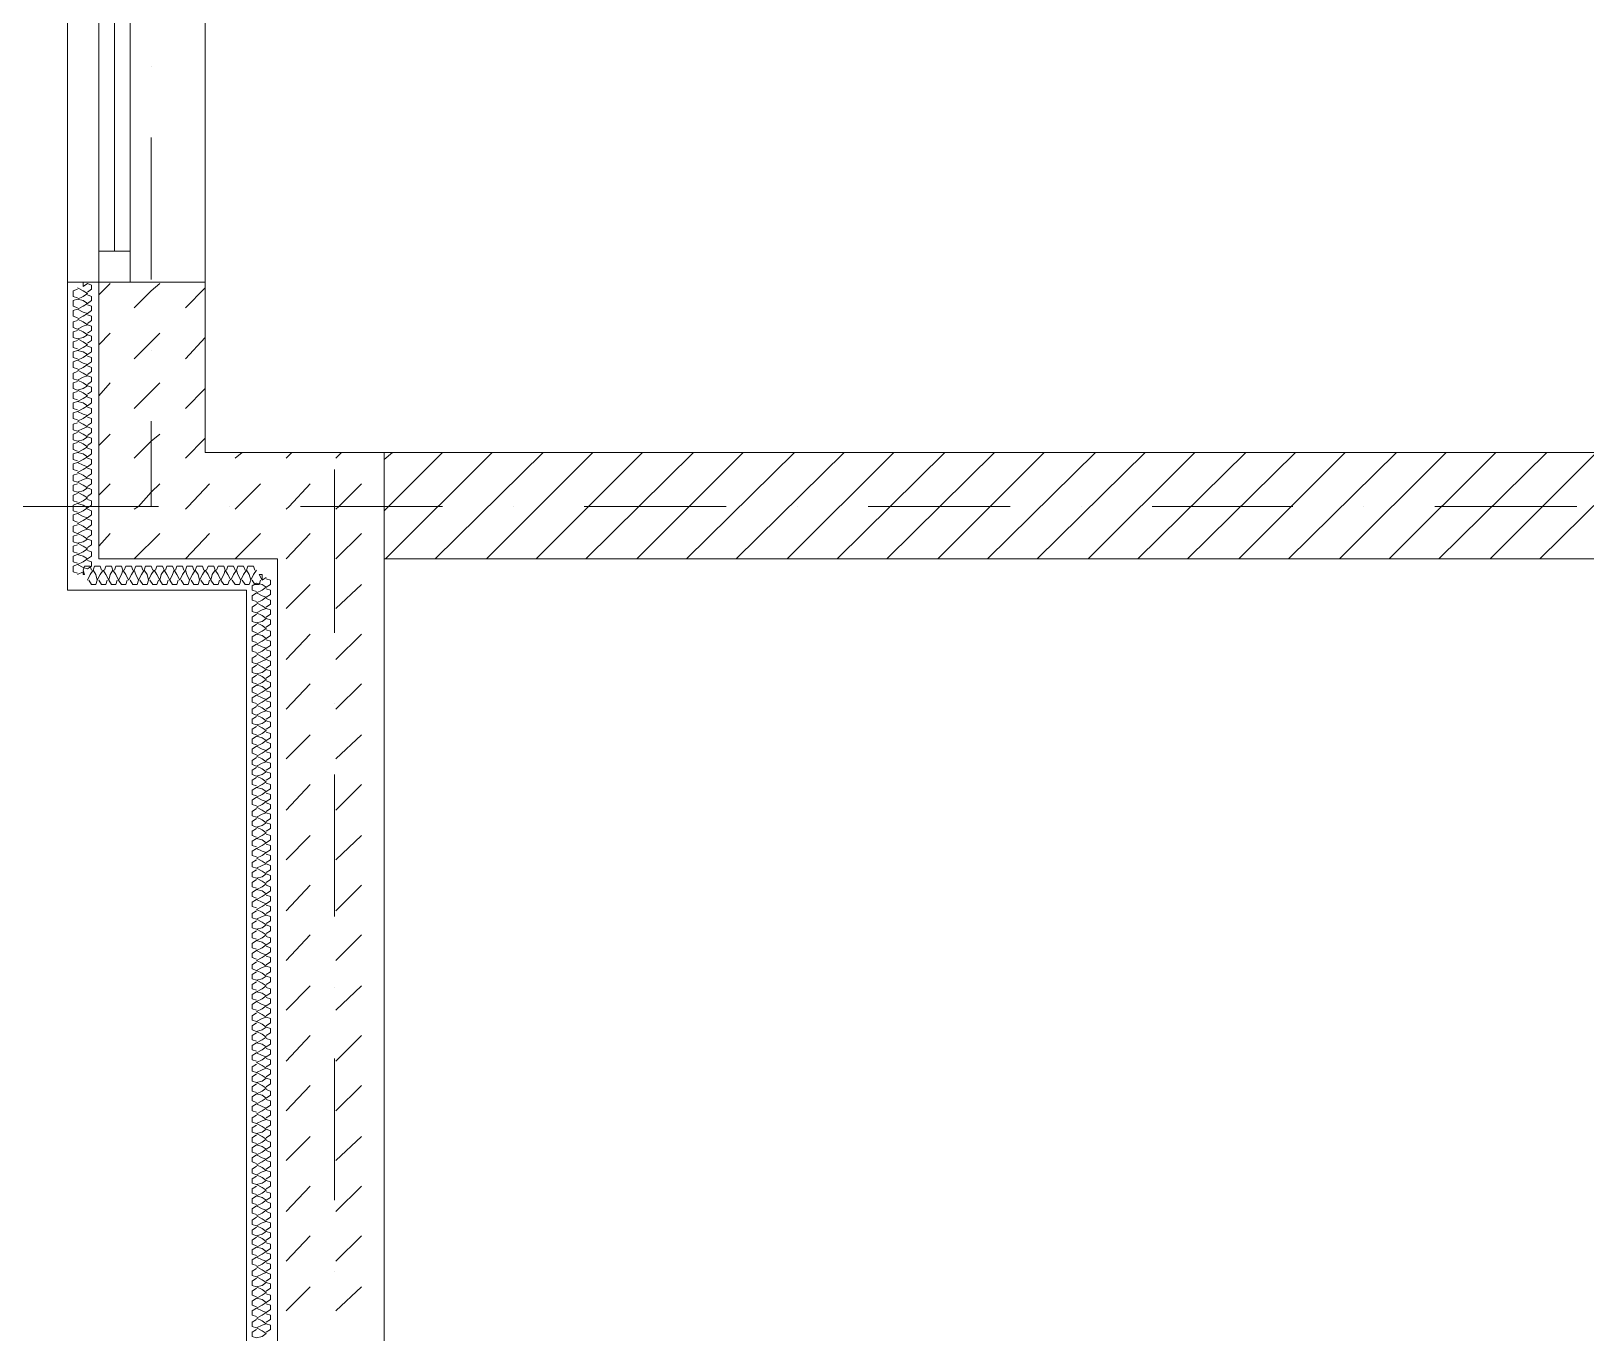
# Model space of a CAD drawing. Header units: millimetres. Extents: x 440 to 72591, y -28954 to 25941.
# Drawn here: x 4422 to 7899, y 11356 to 14269 of the extents above; entities that cross this region are included whole.
import ezdxf

# ---------------------------------------------------------------- set-up
doc = ezdxf.new("R2010")
doc.units = ezdxf.units.MM
doc.layers.add('podkład', color=7, linetype='Continuous')

msp = doc.modelspace()

# ---------------------------------------------------------------- linework, layer by layer
at = {"layer": 'podkład', "color": 7, "lineweight": 5, "transparency": 33554572}
for points in [[(22210.8, 21057.8), (22210.8, 21127.6), (22141, 21127.6), (22141, 21197.5), (4503.3, 21197.5), (4503.3, 13018.4), (4903.3, 13018.4), (4903.3, 7017.5), (10221.6, 7017.5), (10221.6, 7087.4), (11021.8, 7087.4), (11021.8, 7017.5), (11682.2, 7017.5), (11682.2, 7516), (14581, 7516), (14581, 8516.1), (17102.1, 8516.1), (17102.1, 7516), (18410.2, 7516)], [(4643, 13777.3), (4573.1, 13777.3), (4573.1, 13707.4), (4503.3, 13707.4), (4503.3, 14507.6), (4573.1, 14507.6), (4573.1, 13777.3)], [(4643, 13707.4), (4643, 14507.6)], [(4811.3, 13707.4), (4811.3, 14507.6)], [(4608.1, 13777.3), (4608.1, 14437.7)], [(4903.3, 12488.2), (4903.3, 12748.6)]]:
    msp.add_lwpolyline(points, dxfattribs=at)
at = {"layer": 'podkład', "color": 6, "lineweight": 5, "transparency": 33554572}
for points in [[(4690.6, 14190.1), (4690.6, 14190.1)], [(4690.6, 13713.8), (4690.6, 14031.3)], [(4690.6, 13555), (4690.6, 13555)], [(4690.6, 13205.8), (4690.6, 13396.3)], [(5100.2, 13288.3), (5100.2, 12923.2)], [(4389, 13205.8), (4706.5, 13205.8)], [(4865.2, 13205.8), (4865.2, 13205.8)], [(5024, 13205.8), (5341.5, 13205.8)], [(5500.3, 13205.8), (5500.3, 13205.8)], [(5659, 13205.8), (5976.5, 13205.8)], [(6135.3, 13205.8), (6135.3, 13205.8)], [(6294, 13205.8), (6611.5, 13205.8)], [(6770.3, 13205.8), (6770.3, 13205.8)], [(6929, 13205.8), (7243.4, 13205.8)], [(7402.1, 13205.8), (7402.1, 13205.8)], [(7560.9, 13205.8), (7878.4, 13205.8)], [(5100.2, 12764.4), (5100.2, 12764.4)], [(5100.2, 12605.7), (5100.2, 12288.2)], [(5100.2, 12129.4), (5100.2, 12129.4)], [(5100.2, 11970.7), (5100.2, 11653.1)], [(5100.2, 11494.4), (5100.2, 11494.4)]]:
    msp.add_lwpolyline(points, dxfattribs=at)
at = {"layer": 'podkład', "color": 4, "lineweight": 5, "transparency": 33554572}
for points in [[(4538.2, 13707.4), (4538.2, 13697.9), (4547.7, 13704.3), (4557.2, 13701.1), (4557.2, 13691.6), (4547.7, 13685.2)], [(4525.5, 13691.6), (4516, 13688.4), (4516, 13675.7), (4525.5, 13672.5)], [(4547.7, 13659.8), (4538.2, 13666.2), (4525.5, 13669.3), (4516, 13666.2), (4516, 13653.5), (4525.5, 13650.3)], [(4525.5, 13669.3), (4538.2, 13675.7), (4547.7, 13682), (4538.2, 13688.4), (4525.5, 13694.7)], [(4525.5, 13647.1), (4538.2, 13653.5), (4547.7, 13659.8), (4557.2, 13666.2), (4557.2, 13675.7), (4547.7, 13678.9)], [(4547.7, 13637.6), (4538.2, 13640.8), (4525.5, 13647.1), (4516, 13643.9), (4516, 13631.2), (4525.5, 13628.1)], [(4547.7, 13656.6), (4557.2, 13653.5), (4557.2, 13643.9), (4547.7, 13637.6), (4538.2, 13631.2), (4525.5, 13624.9), (4538.2, 13618.5), (4547.7, 13612.2)], [(4547.7, 13615.4), (4557.2, 13621.7), (4557.2, 13631.2), (4547.7, 13634.4)], [(4525.5, 13621.7), (4516, 13618.5), (4516, 13605.8), (4525.5, 13602.7)], [(4525.5, 13599.5), (4516, 13596.3), (4516, 13583.6), (4525.5, 13580.4)], [(4547.7, 13593.1), (4557.2, 13599.5), (4557.2, 13609), (4547.7, 13612.2), (4538.2, 13609), (4525.5, 13602.7), (4538.2, 13596.3), (4547.7, 13590)], [(4525.5, 13577.3), (4516, 13574.1), (4516, 13561.4), (4525.5, 13558.2)], [(4525.5, 13555), (4538.2, 13561.4), (4547.7, 13567.7), (4538.2, 13574.1), (4525.5, 13580.4), (4538.2, 13583.6), (4547.7, 13590), (4557.2, 13586.8), (4557.2, 13577.3), (4547.7, 13570.9)], [(4525.5, 13532.8), (4538.2, 13539.2), (4547.7, 13545.5), (4557.2, 13551.9), (4557.2, 13561.4), (4547.7, 13564.6)], [(4547.7, 13545.5), (4538.2, 13551.9), (4525.5, 13555), (4516, 13551.9), (4516, 13539.2), (4525.5, 13536)], [(4547.7, 13523.3), (4538.2, 13526.5), (4525.5, 13532.8), (4516, 13529.6), (4516, 13516.9), (4525.5, 13513.8)], [(4547.7, 13542.3), (4557.2, 13539.2), (4557.2, 13529.6), (4547.7, 13523.3), (4538.2, 13516.9), (4525.5, 13510.6), (4538.2, 13504.2), (4547.7, 13497.9)], [(4525.5, 13507.4), (4516, 13504.2), (4516, 13491.5), (4525.5, 13488.4)], [(4547.7, 13478.8), (4557.2, 13485.2), (4557.2, 13494.7), (4547.7, 13497.9), (4538.2, 13494.7), (4525.5, 13488.4), (4538.2, 13482), (4547.7, 13475.7)], [(4547.7, 13501.1), (4557.2, 13507.4), (4557.2, 13516.9), (4547.7, 13520.1)], [(4525.5, 13485.2), (4516, 13482), (4516, 13469.3), (4525.5, 13466.1)], [(4525.5, 13463), (4516, 13459.8), (4516, 13447.1), (4525.5, 13443.9)], [(4525.5, 13440.7), (4538.2, 13447.1), (4547.7, 13453.4), (4538.2, 13459.8), (4525.5, 13466.1), (4538.2, 13469.3), (4547.7, 13475.7), (4557.2, 13472.5), (4557.2, 13463), (4547.7, 13456.6)], [(4547.7, 13431.2), (4538.2, 13437.6), (4525.5, 13440.7), (4516, 13437.6), (4516, 13424.9), (4525.5, 13421.7)], [(4525.5, 13418.5), (4538.2, 13424.9), (4547.7, 13431.2), (4557.2, 13437.6), (4557.2, 13447.1), (4547.7, 13450.3)], [(4547.7, 13428), (4557.2, 13424.9), (4557.2, 13415.3), (4547.7, 13409), (4538.2, 13402.6), (4525.5, 13396.3), (4538.2, 13389.9), (4547.7, 13383.6)], [(4547.7, 13409), (4538.2, 13412.2), (4525.5, 13418.5), (4516, 13415.3), (4516, 13402.6), (4525.5, 13399.5)], [(4525.5, 13393.1), (4516, 13389.9), (4516, 13377.2), (4525.5, 13374.1)], [(4547.7, 13386.8), (4557.2, 13393.1), (4557.2, 13402.6), (4547.7, 13405.8)], [(4525.5, 13370.9), (4516, 13367.7), (4516, 13355), (4525.5, 13351.8)], [(4547.7, 13364.5), (4557.2, 13370.9), (4557.2, 13380.4), (4547.7, 13383.6), (4538.2, 13380.4), (4525.5, 13374.1), (4538.2, 13367.7), (4547.7, 13361.4)], [(4525.5, 13326.4), (4538.2, 13332.8), (4547.7, 13339.1), (4538.2, 13345.5), (4525.5, 13351.8), (4538.2, 13355), (4547.7, 13361.4), (4557.2, 13358.2), (4557.2, 13348.7), (4547.7, 13342.3)], [(4525.5, 13348.7), (4516, 13345.5), (4516, 13332.8), (4525.5, 13329.6)], [(4547.7, 13316.9), (4538.2, 13323.3), (4525.5, 13326.4), (4516, 13323.3), (4516, 13310.6), (4525.5, 13307.4)], [(4525.5, 13304.2), (4538.2, 13310.6), (4547.7, 13316.9), (4557.2, 13323.3), (4557.2, 13332.8), (4547.7, 13336)], [(4547.7, 13294.7), (4538.2, 13297.9), (4525.5, 13304.2), (4516, 13301), (4516, 13288.3), (4525.5, 13285.1)], [(4547.7, 13313.7), (4557.2, 13310.6), (4557.2, 13301), (4547.7, 13294.7), (4538.2, 13288.3), (4525.5, 13282), (4538.2, 13275.6), (4547.7, 13269.3)], [(4547.7, 13272.5), (4557.2, 13278.8), (4557.2, 13288.3), (4547.7, 13291.5)], [(4525.5, 13278.8), (4516, 13275.6), (4516, 13262.9), (4525.5, 13259.7)], [(4525.5, 13256.6), (4516, 13253.4), (4516, 13240.7), (4525.5, 13237.5)], [(4547.7, 13250.2), (4557.2, 13256.6), (4557.2, 13266.1), (4547.7, 13269.3), (4538.2, 13266.1), (4525.5, 13259.7), (4538.2, 13253.4), (4547.7, 13247)], [(4525.5, 13234.3), (4516, 13231.2), (4516, 13218.5), (4525.5, 13215.3)], [(4525.5, 13212.1), (4538.2, 13218.5), (4547.7, 13224.8), (4538.2, 13231.2), (4525.5, 13237.5), (4538.2, 13240.7), (4547.7, 13247), (4557.2, 13243.9), (4557.2, 13234.3), (4547.7, 13228)], [(4525.5, 13189.9), (4538.2, 13196.2), (4547.7, 13202.6), (4557.2, 13208.9), (4557.2, 13218.5), (4547.7, 13221.6)], [(4547.7, 13202.6), (4538.2, 13208.9), (4525.5, 13212.1), (4516, 13208.9), (4516, 13196.2), (4525.5, 13193.1)], [(4547.7, 13180.4), (4538.2, 13183.5), (4525.5, 13189.9), (4516, 13186.7), (4516, 13174), (4525.5, 13170.8)], [(4547.7, 13199.4), (4557.2, 13196.2), (4557.2, 13186.7), (4547.7, 13180.4), (4538.2, 13174), (4525.5, 13167.7), (4538.2, 13161.3), (4547.7, 13155)], [(4525.5, 13164.5), (4516, 13161.3), (4516, 13148.6), (4525.5, 13145.4)], [(4547.7, 13135.9), (4557.2, 13142.3), (4557.2, 13151.8), (4547.7, 13155), (4538.2, 13151.8), (4525.5, 13145.4), (4538.2, 13139.1), (4547.7, 13132.7)], [(4547.7, 13158.1), (4557.2, 13164.5), (4557.2, 13174), (4547.7, 13177.2)], [(4525.5, 13142.3), (4516, 13139.1), (4516, 13126.4), (4525.5, 13123.2)], [(4525.5, 13120), (4516, 13116.9), (4516, 13104.2), (4525.5, 13101)], [(4525.5, 13097.8), (4538.2, 13104.2), (4547.7, 13110.5), (4538.2, 13116.9), (4525.5, 13123.2), (4538.2, 13126.4), (4547.7, 13132.7), (4557.2, 13129.6), (4557.2, 13120), (4547.7, 13113.7)], [(4547.7, 13088.3), (4538.2, 13094.6), (4525.5, 13097.8), (4516, 13094.6), (4516, 13081.9), (4525.5, 13078.8)], [(4547.7, 13085.1), (4557.2, 13081.9), (4557.2, 13072.4), (4547.7, 13066.1), (4538.2, 13069.2), (4525.5, 13075.6), (4516, 13072.4), (4516, 13059.7), (4525.5, 13056.5)], [(4525.5, 13075.6), (4538.2, 13081.9), (4547.7, 13088.3), (4557.2, 13094.6), (4557.2, 13104.2), (4547.7, 13107.3)], [(4525.5, 13053.4), (4538.2, 13059.7), (4538.2, 13053.4), (4541.4, 13053.4), (4538.2, 13062.9), (4541.4, 13072.4), (4554.1, 13072.4), (4557.2, 13062.9)], [(4550.9, 13040.7), (4557.2, 13031.1), (4566.8, 13031.1), (4569.9, 13040.7), (4566.8, 13053.4), (4560.4, 13062.9), (4554.1, 13053.4), (4547.7, 13040.7)], [(4579.5, 13062.9), (4576.3, 13072.4), (4563.6, 13072.4), (4560.4, 13062.9)], [(4614.4, 13040.7), (4611.2, 13031.1), (4601.7, 13031.1), (4595.4, 13040.7), (4589, 13053.4), (4582.7, 13062.9), (4576.3, 13053.4), (4569.9, 13040.7)], [(4573.1, 13040.7), (4579.5, 13031.1), (4589, 13031.1), (4592.2, 13040.7)], [(4595.4, 13040.7), (4598.5, 13053.4), (4604.9, 13062.9), (4601.7, 13072.4), (4589, 13072.4), (4585.8, 13062.9)], [(4604.9, 13062.9), (4611.2, 13053.4), (4617.6, 13040.7), (4623.9, 13031.1), (4633.5, 13031.1), (4636.6, 13040.7)], [(4617.6, 13040.7), (4623.9, 13053.4), (4627.1, 13062.9), (4623.9, 13072.4), (4611.2, 13072.4), (4608.1, 13062.9)], [(4627.1, 13062.9), (4633.5, 13053.4), (4639.8, 13040.7), (4646.1, 13053.4), (4652.5, 13062.9), (4655.7, 13053.4), (4662, 13040.7), (4658.8, 13031.1), (4649.3, 13031.1), (4643, 13040.7)], [(4649.3, 13062.9), (4646.1, 13072.4), (4633.5, 13072.4), (4630.3, 13062.9)], [(4671.5, 13062.9), (4668.4, 13072.4), (4655.7, 13072.4), (4652.5, 13062.9)], [(4665.2, 13040.7), (4671.5, 13031.1), (4681.1, 13031.1), (4684.3, 13040.7), (4681.1, 13053.4), (4674.7, 13062.9), (4668.4, 13053.4), (4662, 13040.7)], [(4693.8, 13062.9), (4690.6, 13072.4), (4677.9, 13072.4), (4674.7, 13062.9)], [(4728.7, 13040.7), (4725.5, 13031.1), (4716, 13031.1), (4709.7, 13040.7), (4703.3, 13053.4), (4697, 13062.9), (4690.6, 13053.4), (4684.3, 13040.7)], [(4687.4, 13040.7), (4693.8, 13031.1), (4703.3, 13031.1), (4706.5, 13040.7)], [(4709.7, 13040.7), (4712.8, 13053.4), (4719.2, 13062.9), (4716, 13072.4), (4703.3, 13072.4), (4700.1, 13062.9)], [(4719.2, 13062.9), (4725.5, 13053.4), (4731.9, 13040.7), (4738.2, 13031.1), (4747.8, 13031.1), (4750.9, 13040.7)], [(4731.9, 13040.7), (4738.2, 13053.4), (4741.4, 13062.9), (4738.2, 13072.4), (4725.5, 13072.4), (4722.4, 13062.9)], [(4741.4, 13062.9), (4747.8, 13053.4), (4754.1, 13040.7), (4760.5, 13053.4), (4766.8, 13062.9), (4770, 13053.4), (4776.3, 13040.7), (4773.2, 13031.1), (4763.6, 13031.1), (4757.3, 13040.7)], [(4763.6, 13062.9), (4760.5, 13072.4), (4747.8, 13072.4), (4744.6, 13062.9)], [(4785.9, 13062.9), (4782.7, 13072.4), (4770, 13072.4), (4766.8, 13062.9)], [(4779.5, 13040.7), (4785.9, 13031.1), (4795.4, 13031.1), (4798.6, 13040.7), (4795.4, 13053.4), (4789, 13062.9), (4782.7, 13053.4), (4776.3, 13040.7)], [(4808.1, 13062.9), (4804.9, 13072.4), (4792.2, 13072.4), (4789, 13062.9)], [(4843, 13040.7), (4839.8, 13031.1), (4830.3, 13031.1), (4824, 13040.7), (4817.6, 13053.4), (4811.3, 13062.9), (4804.9, 13053.4), (4798.6, 13040.7)], [(4801.7, 13040.7), (4808.1, 13031.1), (4817.6, 13031.1), (4820.8, 13040.7)], [(4824, 13040.7), (4827.1, 13053.4), (4833.5, 13062.9), (4830.3, 13072.4), (4817.6, 13072.4), (4814.4, 13062.9)], [(4833.5, 13062.9), (4839.8, 13053.4), (4846.2, 13040.7), (4852.5, 13031.1), (4862.1, 13031.1), (4865.2, 13040.7)], [(4846.2, 13040.7), (4852.5, 13053.4), (4855.7, 13062.9), (4852.5, 13072.4), (4839.8, 13072.4), (4836.7, 13062.9)], [(4855.7, 13062.9), (4862.1, 13053.4), (4868.4, 13040.7), (4874.8, 13053.4), (4881.1, 13062.9), (4884.3, 13053.4), (4890.6, 13040.7), (4887.5, 13031.1), (4877.9, 13031.1), (4871.6, 13040.7)], [(4877.9, 13062.9), (4874.8, 13072.4), (4862.1, 13072.4), (4858.9, 13062.9)], [(4900.2, 13062.9), (4897, 13072.4), (4884.3, 13072.4), (4881.1, 13062.9)], [(4893.8, 13040.7), (4900.2, 13031.1), (4909.7, 13031.1), (4912.9, 13040.7), (4909.7, 13053.4), (4903.3, 13062.9), (4897, 13053.4), (4890.6, 13040.7)], [(4922.4, 13062.9), (4919.2, 13072.4), (4906.5, 13072.4), (4903.3, 13062.9)], [(4925.6, 13062.9), (4919.2, 13053.4), (4912.9, 13040.7)], [(4925.6, 13015.3), (4916, 13018.4), (4916, 13028), (4925.6, 13034.3), (4938.3, 13031.1), (4947.8, 13024.8), (4957.3, 13031.1), (4957.3, 13040.7), (4947.8, 13043.8)], [(4916, 13040.7), (4922.4, 13031.1), (4931.9, 13031.1), (4935.1, 13040.7)], [(4947.8, 13047), (4938.3, 13040.7), (4938.3, 13053.4), (4931.9, 13053.4), (4938.3, 13040.7)], [(4947.8, 13024.8), (4938.3, 13018.4), (4925.6, 13012.1), (4916, 13005.7), (4916, 12996.2), (4925.6, 12993)], [(4925.6, 13012.1), (4938.3, 13005.7), (4947.8, 13002.6), (4957.3, 13008.9), (4957.3, 13018.4), (4947.8, 13021.6)], [(4947.8, 13002.6), (4938.3, 12996.2), (4925.6, 12989.9), (4938.3, 12983.5), (4947.8, 12977.2), (4938.3, 12974), (4925.6, 12967.6), (4916, 12970.8), (4916, 12980.3), (4925.6, 12986.7)], [(4947.8, 12980.3), (4957.3, 12986.7), (4957.3, 12996.2), (4947.8, 12999.4)], [(4947.8, 12958.1), (4957.3, 12964.5), (4957.3, 12974), (4947.8, 12977.2)], [(4925.6, 12964.5), (4916, 12958.1), (4916, 12948.6), (4925.6, 12945.4), (4938.3, 12948.6), (4947.8, 12954.9), (4938.3, 12961.3), (4925.6, 12967.6)], [(4925.6, 12901), (4916, 12904.1), (4916, 12913.7), (4925.6, 12920), (4938.3, 12926.4), (4947.8, 12932.7), (4938.3, 12939.1), (4925.6, 12945.4)], [(4925.6, 12942.2), (4916, 12935.9), (4916, 12926.4), (4925.6, 12923.2)], [(4947.8, 12935.9), (4957.3, 12942.2), (4957.3, 12951.8), (4947.8, 12954.9)], [(4947.8, 12910.5), (4938.3, 12904.1), (4925.6, 12897.8), (4916, 12891.4), (4916, 12881.9), (4925.6, 12878.7)], [(4925.6, 12920), (4938.3, 12916.8), (4947.8, 12910.5), (4957.3, 12916.8), (4957.3, 12926.4), (4947.8, 12929.5)], [(4925.6, 12897.8), (4938.3, 12891.4), (4947.8, 12888.3), (4957.3, 12894.6), (4957.3, 12904.1), (4947.8, 12907.3)], [(4947.8, 12888.3), (4938.3, 12881.9), (4925.6, 12875.6), (4938.3, 12869.2), (4947.8, 12862.9), (4938.3, 12859.7), (4925.6, 12853.3), (4916, 12856.5), (4916, 12866), (4925.6, 12872.4)], [(4947.8, 12866), (4957.3, 12872.4), (4957.3, 12881.9), (4947.8, 12885.1)], [(4925.6, 12850.2), (4916, 12843.8), (4916, 12834.3), (4925.6, 12831.1), (4938.3, 12834.3), (4947.8, 12840.6), (4938.3, 12847), (4925.6, 12853.3)], [(4925.6, 12786.7), (4916, 12789.8), (4916, 12799.4), (4925.6, 12805.7), (4938.3, 12812.1), (4947.8, 12818.4), (4938.3, 12824.8), (4925.6, 12831.1)], [(4947.8, 12843.8), (4957.3, 12850.2), (4957.3, 12859.7), (4947.8, 12862.9)], [(4947.8, 12821.6), (4957.3, 12827.9), (4957.3, 12837.5), (4947.8, 12840.6)], [(4925.6, 12827.9), (4916, 12821.6), (4916, 12812.1), (4925.6, 12808.9)], [(4925.6, 12805.7), (4938.3, 12802.5), (4947.8, 12796.2), (4957.3, 12802.5), (4957.3, 12812.1), (4947.8, 12815.2)], [(4947.8, 12796.2), (4938.3, 12789.8), (4925.6, 12783.5), (4916, 12777.1), (4916, 12767.6), (4925.6, 12764.4)], [(4947.8, 12774), (4938.3, 12767.6), (4925.6, 12761.3), (4938.3, 12754.9), (4947.8, 12748.6), (4938.3, 12745.4), (4925.6, 12739), (4916, 12742.2), (4916, 12751.7), (4925.6, 12758.1)], [(4925.6, 12783.5), (4938.3, 12777.1), (4947.8, 12774), (4957.3, 12780.3), (4957.3, 12789.8), (4947.8, 12793)], [(4947.8, 12751.7), (4957.3, 12758.1), (4957.3, 12767.6), (4947.8, 12770.8)], [(4925.6, 12735.9), (4916, 12729.5), (4916, 12720), (4925.6, 12716.8), (4938.3, 12720), (4947.8, 12726.3), (4938.3, 12732.7), (4925.6, 12739)], [(4947.8, 12729.5), (4957.3, 12735.9), (4957.3, 12745.4), (4947.8, 12748.6)], [(4925.6, 12672.4), (4916, 12675.5), (4916, 12685.1), (4925.6, 12691.4), (4938.3, 12697.8), (4947.8, 12704.1), (4938.3, 12710.5), (4925.6, 12716.8)], [(4925.6, 12713.6), (4916, 12707.3), (4916, 12697.8), (4925.6, 12694.6)], [(4925.6, 12691.4), (4938.3, 12688.2), (4947.8, 12681.9), (4957.3, 12688.2), (4957.3, 12697.8), (4947.8, 12700.9)], [(4947.8, 12707.3), (4957.3, 12713.6), (4957.3, 12723.2), (4947.8, 12726.3)], [(4947.8, 12681.9), (4938.3, 12675.5), (4925.6, 12669.2), (4916, 12662.8), (4916, 12653.3), (4925.6, 12650.1)], [(4947.8, 12659.7), (4938.3, 12653.3), (4925.6, 12647), (4938.3, 12640.6), (4947.8, 12634.3), (4938.3, 12631.1), (4925.6, 12624.7), (4916, 12627.9), (4916, 12637.4), (4925.6, 12643.8)], [(4925.6, 12669.2), (4938.3, 12662.8), (4947.8, 12659.7), (4957.3, 12666), (4957.3, 12675.5), (4947.8, 12678.7)], [(4925.6, 12621.6), (4916, 12615.2), (4916, 12605.7), (4925.6, 12602.5), (4938.3, 12605.7), (4947.8, 12612), (4938.3, 12618.4), (4925.6, 12624.7)], [(4947.8, 12637.4), (4957.3, 12643.8), (4957.3, 12653.3), (4947.8, 12656.5)], [(4947.8, 12615.2), (4957.3, 12621.6), (4957.3, 12631.1), (4947.8, 12634.3)], [(4925.6, 12558.1), (4916, 12561.2), (4916, 12570.8), (4925.6, 12577.1), (4938.3, 12583.5), (4947.8, 12589.8), (4938.3, 12596.2), (4925.6, 12602.5)], [(4925.6, 12599.3), (4916, 12593), (4916, 12583.5), (4925.6, 12580.3)], [(4947.8, 12593), (4957.3, 12599.3), (4957.3, 12608.9), (4947.8, 12612)], [(4947.8, 12567.6), (4938.3, 12561.2), (4925.6, 12554.9), (4916, 12548.5), (4916, 12539), (4925.6, 12535.8)], [(4925.6, 12577.1), (4938.3, 12573.9), (4947.8, 12567.6), (4957.3, 12573.9), (4957.3, 12583.5), (4947.8, 12586.6)], [(4925.6, 12554.9), (4938.3, 12548.5), (4947.8, 12545.4), (4957.3, 12551.7), (4957.3, 12561.2), (4947.8, 12564.4)], [(4947.8, 12545.4), (4938.3, 12539), (4925.6, 12532.7), (4938.3, 12526.3), (4947.8, 12520), (4938.3, 12516.8), (4925.6, 12510.4), (4916, 12513.6), (4916, 12523.1), (4925.6, 12529.5)], [(4947.8, 12523.1), (4957.3, 12529.5), (4957.3, 12539), (4947.8, 12542.2)], [(4947.8, 12500.9), (4957.3, 12507.3), (4957.3, 12516.8), (4947.8, 12520)], [(4925.6, 12507.3), (4916, 12500.9), (4916, 12491.4), (4925.6, 12488.2), (4938.3, 12491.4), (4947.8, 12497.7), (4938.3, 12504.1), (4925.6, 12510.4)], [(4925.6, 12443.7), (4916, 12446.9), (4916, 12456.4), (4925.6, 12462.8), (4938.3, 12469.1), (4947.8, 12475.5), (4938.3, 12481.8), (4925.6, 12488.2)], [(4925.6, 12485), (4916, 12478.7), (4916, 12469.1), (4925.6, 12466)], [(4947.8, 12478.7), (4957.3, 12485), (4957.3, 12494.5), (4947.8, 12497.7)], [(4947.8, 12453.3), (4938.3, 12446.9), (4925.6, 12440.6), (4916, 12434.2), (4916, 12424.7), (4925.6, 12421.5)], [(4925.6, 12462.8), (4938.3, 12459.6), (4947.8, 12453.3), (4957.3, 12459.6), (4957.3, 12469.1), (4947.8, 12472.3)], [(4925.6, 12440.6), (4938.3, 12434.2), (4947.8, 12431), (4957.3, 12437.4), (4957.3, 12446.9), (4947.8, 12450.1)], [(4947.8, 12431), (4938.3, 12424.7), (4925.6, 12418.3), (4938.3, 12412), (4947.8, 12405.6), (4938.3, 12402.5), (4925.6, 12396.1), (4916, 12399.3), (4916, 12408.8), (4925.6, 12415.2)], [(4947.8, 12408.8), (4957.3, 12415.2), (4957.3, 12424.7), (4947.8, 12427.9)], [(4925.6, 12392.9), (4916, 12386.6), (4916, 12377.1), (4925.6, 12373.9), (4938.3, 12377.1), (4947.8, 12383.4), (4938.3, 12389.8), (4925.6, 12396.1)], [(4947.8, 12386.6), (4957.3, 12392.9), (4957.3, 12402.5), (4947.8, 12405.6)], [(4947.8, 12364.4), (4957.3, 12370.7), (4957.3, 12380.2), (4947.8, 12383.4)], [(4925.6, 12329.4), (4916, 12332.6), (4916, 12342.1), (4925.6, 12348.5), (4938.3, 12354.8), (4947.8, 12361.2), (4938.3, 12367.5), (4925.6, 12373.9)], [(4925.6, 12370.7), (4916, 12364.4), (4916, 12354.8), (4925.6, 12351.7)], [(4925.6, 12348.5), (4938.3, 12345.3), (4947.8, 12339), (4957.3, 12345.3), (4957.3, 12354.8), (4947.8, 12358)], [(4947.8, 12339), (4938.3, 12332.6), (4925.6, 12326.3), (4916, 12319.9), (4916, 12310.4), (4925.6, 12307.2)], [(4947.8, 12316.7), (4938.3, 12310.4), (4925.6, 12304), (4938.3, 12297.7), (4947.8, 12291.3), (4938.3, 12288.2), (4925.6, 12281.8), (4916, 12285), (4916, 12294.5), (4925.6, 12300.9)], [(4925.6, 12326.3), (4938.3, 12319.9), (4947.8, 12316.7), (4957.3, 12323.1), (4957.3, 12332.6), (4947.8, 12335.8)], [(4947.8, 12294.5), (4957.3, 12300.9), (4957.3, 12310.4), (4947.8, 12313.6)], [(4925.6, 12278.6), (4916, 12272.3), (4916, 12262.8), (4925.6, 12259.6), (4938.3, 12262.8), (4947.8, 12269.1), (4938.3, 12275.5), (4925.6, 12281.8)], [(4947.8, 12272.3), (4957.3, 12278.6), (4957.3, 12288.2), (4947.8, 12291.3)], [(4925.6, 12215.1), (4916, 12218.3), (4916, 12227.8), (4925.6, 12234.2), (4938.3, 12240.5), (4947.8, 12246.9), (4938.3, 12253.2), (4925.6, 12259.6)], [(4925.6, 12256.4), (4916, 12250.1), (4916, 12240.5), (4925.6, 12237.4)], [(4925.6, 12234.2), (4938.3, 12231), (4947.8, 12224.7), (4957.3, 12231), (4957.3, 12240.5), (4947.8, 12243.7)], [(4947.8, 12250.1), (4957.3, 12256.4), (4957.3, 12265.9), (4947.8, 12269.1)], [(4947.8, 12224.7), (4938.3, 12218.3), (4925.6, 12212), (4916, 12205.6), (4916, 12196.1), (4925.6, 12192.9)], [(4925.6, 12212), (4938.3, 12205.6), (4947.8, 12202.4), (4957.3, 12208.8), (4957.3, 12218.3), (4947.8, 12221.5)], [(4947.8, 12202.4), (4938.3, 12196.1), (4925.6, 12189.7), (4938.3, 12183.4), (4947.8, 12177), (4938.3, 12173.9), (4925.6, 12167.5), (4916, 12170.7), (4916, 12180.2), (4925.6, 12186.6)], [(4947.8, 12180.2), (4957.3, 12186.6), (4957.3, 12196.1), (4947.8, 12199.3)], [(4947.8, 12158), (4957.3, 12164.3), (4957.3, 12173.9), (4947.8, 12177)], [(4925.6, 12164.3), (4916, 12158), (4916, 12148.5), (4925.6, 12145.3), (4938.3, 12148.5), (4947.8, 12154.8), (4938.3, 12161.2), (4925.6, 12167.5)], [(4925.6, 12100.8), (4916, 12104), (4916, 12113.5), (4925.6, 12119.9), (4938.3, 12126.2), (4947.8, 12132.6), (4938.3, 12138.9), (4925.6, 12145.3)], [(4925.6, 12142.1), (4916, 12135.8), (4916, 12126.2), (4925.6, 12123.1)], [(4947.8, 12135.8), (4957.3, 12142.1), (4957.3, 12151.6), (4947.8, 12154.8)], [(4947.8, 12110.4), (4938.3, 12104), (4925.6, 12097.7), (4916, 12091.3), (4916, 12081.8), (4925.6, 12078.6)], [(4925.6, 12119.9), (4938.3, 12116.7), (4947.8, 12110.4), (4957.3, 12116.7), (4957.3, 12126.2), (4947.8, 12129.4)], [(4925.6, 12097.7), (4938.3, 12091.3), (4947.8, 12088.1), (4957.3, 12094.5), (4957.3, 12104), (4947.8, 12107.2)], [(4947.8, 12088.1), (4938.3, 12081.8), (4925.6, 12075.4), (4938.3, 12069.1), (4947.8, 12062.7), (4938.3, 12059.6), (4925.6, 12053.2), (4916, 12056.4), (4916, 12065.9), (4925.6, 12072.3)], [(4947.8, 12065.9), (4957.3, 12072.3), (4957.3, 12081.8), (4947.8, 12085)], [(4925.6, 12050), (4916, 12043.7), (4916, 12034.2), (4925.6, 12031), (4938.3, 12034.2), (4947.8, 12040.5), (4938.3, 12046.9), (4925.6, 12053.2)], [(4947.8, 12043.7), (4957.3, 12050), (4957.3, 12059.6), (4947.8, 12062.7)], [(4947.8, 12021.5), (4957.3, 12027.8), (4957.3, 12037.3), (4947.8, 12040.5)], [(4925.6, 11986.5), (4916, 11989.7), (4916, 11999.2), (4925.6, 12005.6), (4938.3, 12011.9), (4947.8, 12018.3), (4938.3, 12024.6), (4925.6, 12031)], [(4925.6, 12027.8), (4916, 12021.5), (4916, 12011.9), (4925.6, 12008.8)], [(4925.6, 12005.6), (4938.3, 12002.4), (4947.8, 11996.1), (4957.3, 12002.4), (4957.3, 12011.9), (4947.8, 12015.1)], [(4947.8, 11996.1), (4938.3, 11989.7), (4925.6, 11983.4), (4916, 11977), (4916, 11967.5), (4925.6, 11964.3)], [(4947.8, 11973.8), (4938.3, 11967.5), (4925.6, 11961.1), (4938.3, 11954.8), (4947.8, 11948.4), (4938.3, 11945.3), (4925.6, 11938.9), (4916, 11942.1), (4916, 11951.6), (4925.6, 11958)], [(4925.6, 11983.4), (4938.3, 11977), (4947.8, 11973.8), (4957.3, 11980.2), (4957.3, 11989.7), (4947.8, 11992.9)], [(4947.8, 11951.6), (4957.3, 11958), (4957.3, 11967.5), (4947.8, 11970.7)], [(4925.6, 11935.7), (4916, 11929.4), (4916, 11919.9), (4925.6, 11916.7), (4938.3, 11919.9), (4947.8, 11926.2), (4938.3, 11932.6), (4925.6, 11938.9)], [(4947.8, 11929.4), (4957.3, 11935.7), (4957.3, 11945.3), (4947.8, 11948.4)], [(4925.6, 11872.2), (4916, 11875.4), (4916, 11884.9), (4925.6, 11891.3), (4938.3, 11897.6), (4947.8, 11904), (4938.3, 11910.3), (4925.6, 11916.7)], [(4925.6, 11913.5), (4916, 11907.2), (4916, 11897.6), (4925.6, 11894.5)], [(4925.6, 11891.3), (4938.3, 11888.1), (4947.8, 11881.8), (4957.3, 11888.1), (4957.3, 11897.6), (4947.8, 11900.8)], [(4947.8, 11907.2), (4957.3, 11913.5), (4957.3, 11923), (4947.8, 11926.2)], [(4947.8, 11881.8), (4938.3, 11875.4), (4925.6, 11869.1), (4916, 11862.7), (4916, 11853.2), (4925.6, 11850)], [(4947.8, 11859.5), (4938.3, 11853.2), (4925.6, 11846.8), (4938.3, 11840.5), (4947.8, 11834.1), (4938.3, 11831), (4925.6, 11824.6), (4916, 11827.8), (4916, 11837.3), (4925.6, 11843.7)], [(4925.6, 11869.1), (4938.3, 11862.7), (4947.8, 11859.5), (4957.3, 11865.9), (4957.3, 11875.4), (4947.8, 11878.6)], [(4925.6, 11821.4), (4916, 11815.1), (4916, 11805.6), (4925.6, 11802.4), (4938.3, 11805.6), (4947.8, 11811.9), (4938.3, 11818.3), (4925.6, 11824.6)], [(4947.8, 11837.3), (4957.3, 11843.7), (4957.3, 11853.2), (4947.8, 11856.4)], [(4947.8, 11815.1), (4957.3, 11821.4), (4957.3, 11831), (4947.8, 11834.1)], [(4925.6, 11757.9), (4916, 11761.1), (4916, 11770.6), (4925.6, 11777), (4938.3, 11783.3), (4947.8, 11789.7), (4938.3, 11796), (4925.6, 11802.4)], [(4925.6, 11799.2), (4916, 11792.9), (4916, 11783.3), (4925.6, 11780.2)], [(4947.8, 11792.9), (4957.3, 11799.2), (4957.3, 11808.7), (4947.8, 11811.9)], [(4947.8, 11767.5), (4938.3, 11761.1), (4925.6, 11754.8), (4916, 11748.4), (4916, 11738.9), (4925.6, 11735.7)], [(4925.6, 11777), (4938.3, 11773.8), (4947.8, 11767.5), (4957.3, 11773.8), (4957.3, 11783.3), (4947.8, 11786.5)], [(4925.6, 11754.8), (4938.3, 11748.4), (4947.8, 11745.2), (4957.3, 11751.6), (4957.3, 11761.1), (4947.8, 11764.3)], [(4947.8, 11745.2), (4938.3, 11738.9), (4925.6, 11732.5), (4938.3, 11726.2), (4947.8, 11719.8), (4938.3, 11716.7), (4925.6, 11710.3), (4916, 11713.5), (4916, 11723), (4925.6, 11729.4)], [(4947.8, 11723), (4957.3, 11729.4), (4957.3, 11738.9), (4947.8, 11742.1)], [(4947.8, 11700.8), (4957.3, 11707.1), (4957.3, 11716.7), (4947.8, 11719.8)], [(4925.6, 11707.1), (4916, 11700.8), (4916, 11691.2), (4925.6, 11688.1), (4938.3, 11691.2), (4947.8, 11697.6), (4938.3, 11703.9), (4925.6, 11710.3)], [(4925.6, 11643.6), (4916, 11646.8), (4916, 11656.3), (4925.6, 11662.7), (4938.3, 11669), (4947.8, 11675.4), (4938.3, 11681.7), (4925.6, 11688.1)], [(4925.6, 11684.9), (4916, 11678.5), (4916, 11669), (4925.6, 11665.8)], [(4947.8, 11678.5), (4957.3, 11684.9), (4957.3, 11694.4), (4947.8, 11697.6)], [(4947.8, 11653.1), (4938.3, 11646.8), (4925.6, 11640.4), (4916, 11634.1), (4916, 11624.6), (4925.6, 11621.4)], [(4925.6, 11662.7), (4938.3, 11659.5), (4947.8, 11653.1), (4957.3, 11659.5), (4957.3, 11669), (4947.8, 11672.2)], [(4925.6, 11640.4), (4938.3, 11634.1), (4947.8, 11630.9), (4957.3, 11637.3), (4957.3, 11646.8), (4947.8, 11650)], [(4947.8, 11630.9), (4938.3, 11624.6), (4925.6, 11618.2), (4938.3, 11611.9), (4947.8, 11605.5), (4938.3, 11602.3), (4925.6, 11596), (4916, 11599.2), (4916, 11608.7), (4925.6, 11615)], [(4947.8, 11608.7), (4957.3, 11615), (4957.3, 11624.6), (4947.8, 11627.7)], [(4925.6, 11592.8), (4916, 11586.5), (4916, 11576.9), (4925.6, 11573.8), (4938.3, 11576.9), (4947.8, 11583.3), (4938.3, 11589.6), (4925.6, 11596)], [(4947.8, 11586.5), (4957.3, 11592.8), (4957.3, 11602.3), (4947.8, 11605.5)], [(4947.8, 11564.2), (4957.3, 11570.6), (4957.3, 11580.1), (4947.8, 11583.3)], [(4925.6, 11529.3), (4916, 11532.5), (4916, 11542), (4925.6, 11548.4), (4938.3, 11554.7), (4947.8, 11561.1), (4938.3, 11567.4), (4925.6, 11573.8)], [(4925.6, 11570.6), (4916, 11564.2), (4916, 11554.7), (4925.6, 11551.5)], [(4925.6, 11548.4), (4938.3, 11545.2), (4947.8, 11538.8), (4957.3, 11545.2), (4957.3, 11554.7), (4947.8, 11557.9)], [(4947.8, 11538.8), (4938.3, 11532.5), (4925.6, 11526.1), (4916, 11519.8), (4916, 11510.3), (4925.6, 11507.1)], [(4947.8, 11516.6), (4938.3, 11510.3), (4925.6, 11503.9), (4938.3, 11497.6), (4947.8, 11491.2), (4938.3, 11488), (4925.6, 11481.7), (4916, 11484.9), (4916, 11494.4), (4925.6, 11500.7)], [(4925.6, 11526.1), (4938.3, 11519.8), (4947.8, 11516.6), (4957.3, 11523), (4957.3, 11532.5), (4947.8, 11535.7)], [(4947.8, 11494.4), (4957.3, 11500.7), (4957.3, 11510.3), (4947.8, 11513.4)], [(4925.6, 11478.5), (4916, 11472.2), (4916, 11462.6), (4925.6, 11459.5), (4938.3, 11462.6), (4947.8, 11469), (4938.3, 11475.3), (4925.6, 11481.7)], [(4947.8, 11472.2), (4957.3, 11478.5), (4957.3, 11488), (4947.8, 11491.2)], [(4925.6, 11415), (4916, 11418.2), (4916, 11427.7), (4925.6, 11434.1), (4938.3, 11440.4), (4947.8, 11446.8), (4938.3, 11453.1), (4925.6, 11459.5)], [(4925.6, 11456.3), (4916, 11449.9), (4916, 11440.4), (4925.6, 11437.2)], [(4925.6, 11434.1), (4938.3, 11430.9), (4947.8, 11424.5), (4957.3, 11430.9), (4957.3, 11440.4), (4947.8, 11443.6)], [(4947.8, 11449.9), (4957.3, 11456.3), (4957.3, 11465.8), (4947.8, 11469)], [(4947.8, 11424.5), (4938.3, 11418.2), (4925.6, 11411.8), (4916, 11405.5), (4916, 11396), (4925.6, 11392.8)], [(4925.6, 11411.8), (4938.3, 11405.5), (4947.8, 11402.3), (4957.3, 11408.7), (4957.3, 11418.2), (4947.8, 11421.4)], [(4947.8, 11402.3), (4938.3, 11396), (4925.6, 11389.6), (4938.3, 11383.3), (4947.8, 11376.9), (4938.3, 11373.7), (4925.6, 11367.4), (4916, 11370.6), (4916, 11380.1), (4925.6, 11386.4)], [(4947.8, 11380.1), (4957.3, 11386.4), (4957.3, 11396), (4947.8, 11399.1)], [(4947.8, 11357.9), (4957.3, 11364.2), (4957.3, 11373.7), (4947.8, 11376.9)], [(4925.6, 11364.2), (4916, 11357.9), (4916, 11348.3), (4925.6, 11345.2), (4938.3, 11348.3), (4947.8, 11354.7), (4938.3, 11361), (4925.6, 11367.4)]]:
    msp.add_lwpolyline(points, dxfattribs=at)
at = {"layer": 'podkład', "color": 1, "lineweight": 5, "transparency": 33554572}
msp.add_lwpolyline([(5211.3, 7328.7), (5211.3, 13088.3), (8611.9, 13088.3), (8611.9, 13656.6), (8370.5, 13656.6), (8370.5, 13326.4), (4811.3, 13326.4), (4811.3, 13707.4), (4573.1, 13707.4), (4573.1, 13088.3), (4973.2, 13088.3), (4973.2, 7087.4), (10221.6, 7087.4), (10221.6, 7328.7)], close=True, dxfattribs=at)
at = {"layer": 'podkład', "color": 8, "lineweight": 5, "true_color": 0x808080, "transparency": 33554572}
for points in [[(4573.1, 13678.9), (4598.5, 13704.3)], [(4652.5, 13650.3), (4690.6, 13688.4), (4709.7, 13704.3)], [(4766.8, 13650.3), (4811.3, 13694.7)], [(4573.1, 13567.7), (4598.5, 13593.1)], [(4652.5, 13536), (4690.6, 13574.1), (4709.7, 13593.1)], [(4766.8, 13536), (4811.3, 13583.6)], [(4573.1, 13453.4), (4598.5, 13482)], [(4652.5, 13424.9), (4690.6, 13463), (4709.7, 13482)], [(4766.8, 13424.9), (4811.3, 13469.3)], [(4573.1, 13342.3), (4598.5, 13367.7)], [(4652.5, 13313.7), (4690.6, 13351.8), (4709.7, 13367.7)], [(4766.8, 13313.7), (4811.3, 13358.2)], [(4877.9, 13313.7), (4893.8, 13326.4)], [(4992.2, 13313.7), (5004.9, 13326.4)], [(5103.4, 13313.7), (5116.1, 13326.4)], [(5211.3, 13310.6), (5230.4, 13326.4)], [(5211.3, 13196.2), (5341.5, 13326.4)], [(5211.3, 13088.3), (5211.3, 13326.4)], [(5214.5, 13088.3), (5452.6, 13326.4)], [(5325.6, 13088.3), (5566.9, 13326.4)], [(5439.9, 13088.3), (5678.1, 13326.4)], [(5551.1, 13088.3), (5789.2, 13326.4)], [(5662.2, 13088.3), (5903.5, 13326.4)], [(5776.5, 13088.3), (6014.6, 13326.4)], [(5887.6, 13088.3), (6128.9, 13326.4)], [(5998.7, 13088.3), (6240.1, 13326.4)], [(6113, 13088.3), (6351.2, 13326.4)], [(6224.2, 13088.3), (6465.5, 13326.4)], [(6335.3, 13088.3), (6576.6, 13326.4)], [(6449.6, 13088.3), (6687.7, 13326.4)], [(6560.7, 13088.3), (6802, 13326.4)], [(6671.9, 13088.3), (6913.2, 13326.4)], [(6786.2, 13088.3), (7024.3, 13326.4)], [(6897.3, 13088.3), (7138.6, 13326.4)], [(7008.4, 13088.3), (7249.7, 13326.4)], [(7122.7, 13088.3), (7360.9, 13326.4)], [(7233.9, 13088.3), (7475.2, 13326.4)], [(7348.2, 13088.3), (7586.3, 13326.4)], [(7459.3, 13088.3), (7697.4, 13326.4)], [(7570.4, 13088.3), (7811.7, 13326.4)], [(7684.7, 13088.3), (7922.9, 13326.4)], [(7795.9, 13088.3), (8037.2, 13326.4)], [(4573.1, 13231.2), (4598.5, 13256.6)], [(4652.5, 13199.4), (4662, 13205.8), (4690.6, 13237.5), (4709.7, 13256.6)], [(4766.8, 13199.4), (4773.2, 13205.8), (4820.8, 13256.6)], [(4877.9, 13199.4), (4884.3, 13205.8), (4935.1, 13256.6)], [(4992.2, 13199.4), (4998.6, 13205.8), (5046.2, 13256.6)], [(5103.4, 13199.4), (5109.7, 13205.8), (5160.5, 13256.6)], [(4573.1, 13116.9), (4598.5, 13145.4)], [(4652.5, 13088.3), (4709.7, 13145.4)], [(4766.8, 13088.3), (4820.8, 13145.4)], [(4877.9, 13088.3), (4935.1, 13145.4)], [(4992.2, 13088.3), (5046.2, 13145.4)], [(5103.4, 13088.3), (5160.5, 13145.4)], [(4992.2, 12977.2), (5046.2, 13031.1)], [(5103.4, 12977.2), (5160.5, 13031.1)], [(4992.2, 12862.9), (5046.2, 12920)], [(5103.4, 12862.9), (5160.5, 12920)], [(4992.2, 12751.7), (5046.2, 12808.9)], [(5103.4, 12751.7), (5160.5, 12808.9)], [(4992.2, 12640.6), (5046.2, 12694.6)], [(5103.4, 12640.6), (5160.5, 12694.6)], [(4992.2, 12526.3), (5046.2, 12583.5)], [(5103.4, 12526.3), (5160.5, 12583.5)], [(4992.2, 12415.2), (5046.2, 12469.1)], [(5103.4, 12415.2), (5160.5, 12469.1)], [(4992.2, 12300.9), (5046.2, 12358)], [(5103.4, 12300.9), (5160.5, 12358)], [(4992.2, 12189.7), (5046.2, 12246.9)], [(5103.4, 12189.7), (5160.5, 12246.9)], [(4992.2, 12078.6), (5046.2, 12132.6)], [(5103.4, 12078.6), (5160.5, 12132.6)], [(4992.2, 11964.3), (5046.2, 12021.5)], [(5103.4, 11964.3), (5160.5, 12021.5)], [(4992.2, 11853.2), (5046.2, 11910.3)], [(5103.4, 11853.2), (5160.5, 11910.3)], [(4992.2, 11742.1), (5046.2, 11796)], [(5103.4, 11742.1), (5160.5, 11796)], [(4992.2, 11627.7), (5046.2, 11684.9)], [(5103.4, 11627.7), (5160.5, 11684.9)], [(4992.2, 11516.6), (5046.2, 11573.8)], [(5103.4, 11516.6), (5160.5, 11573.8)], [(4992.2, 11405.5), (5046.2, 11459.5)], [(5103.4, 11405.5), (5160.5, 11459.5)]]:
    msp.add_lwpolyline(points, dxfattribs=at)

doc.saveas('drawing.dxf')
